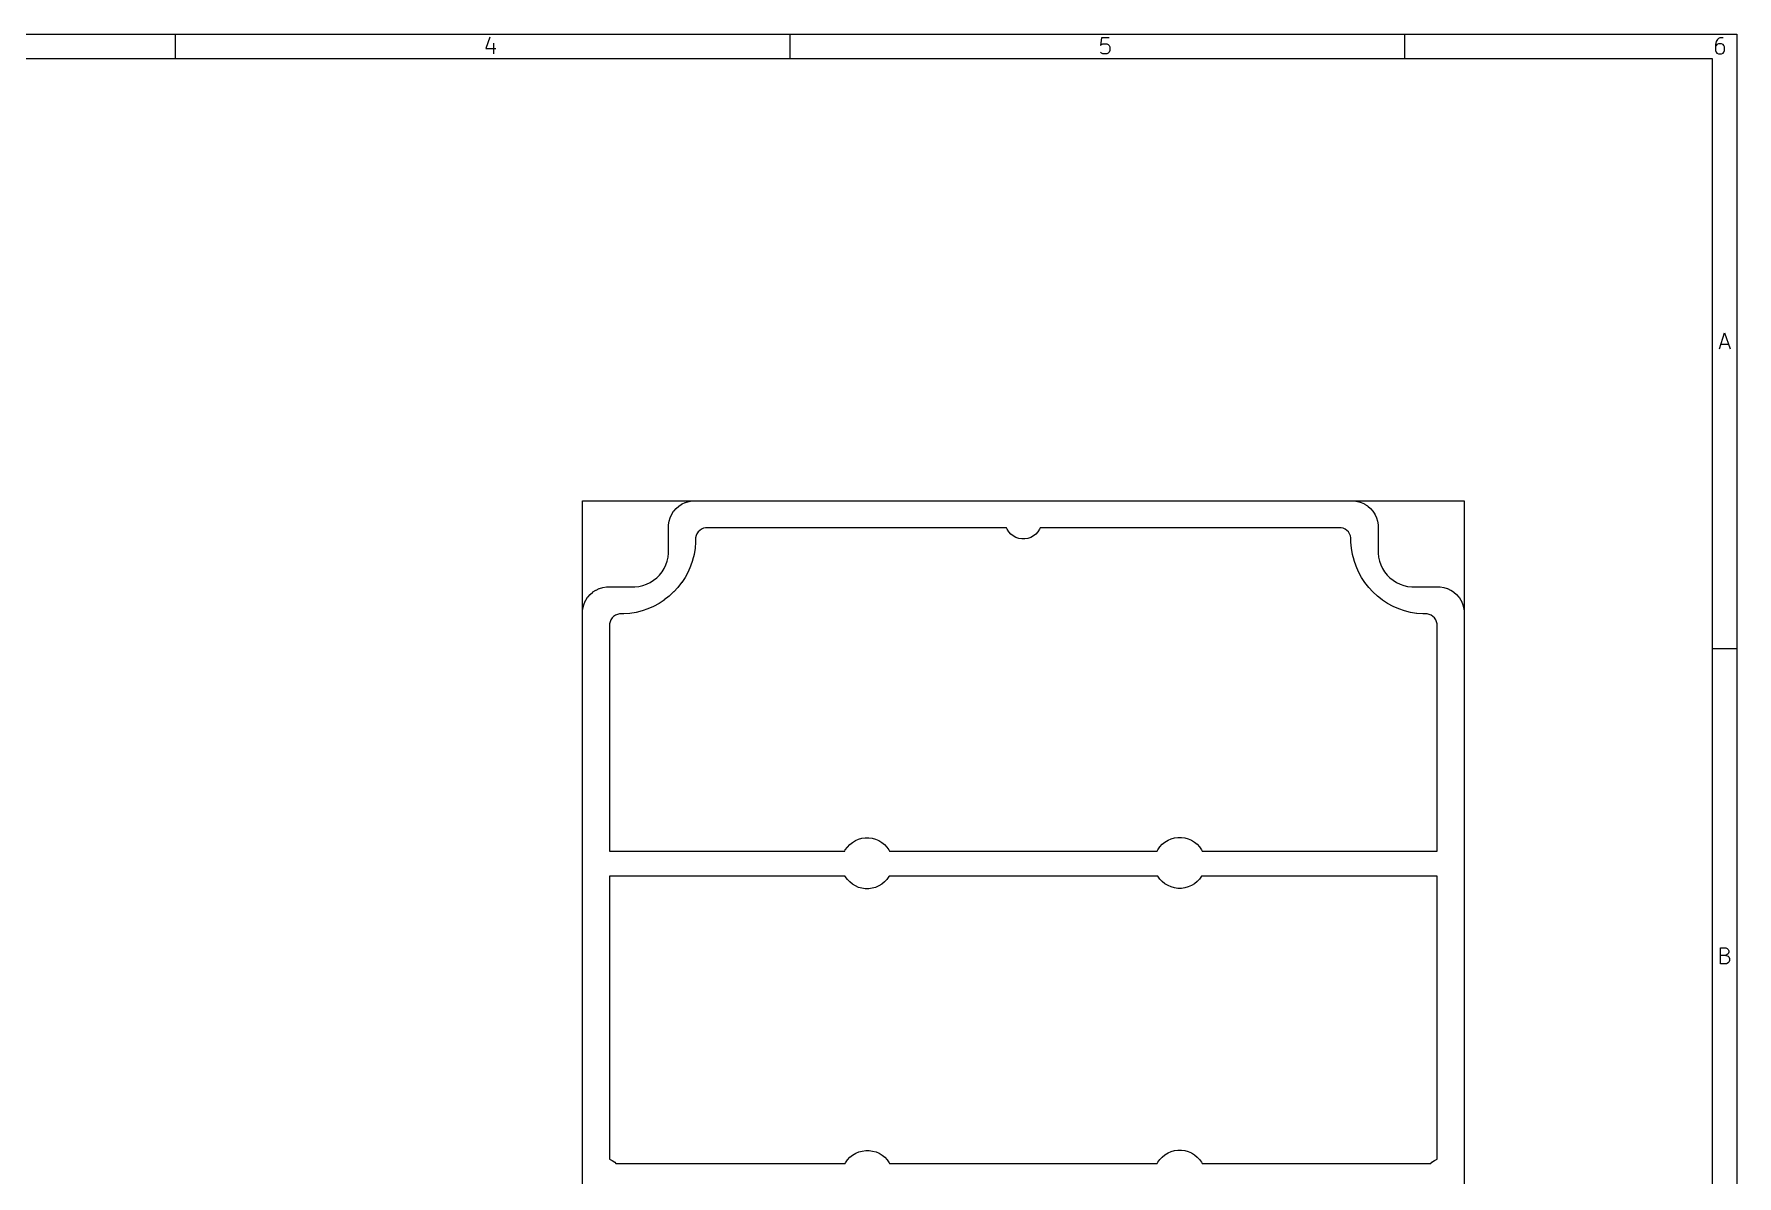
# Model space of a CAD drawing. Extents: x 10 to 287, y -200 to -10.
# Drawn here: x 148.5 to 287, y -102.9 to -10 of the extents above; entities that cross this region are included whole.
import ezdxf

# ---------------------------------------------------------------- set-up
doc = ezdxf.new("R2010")
doc.units = 0
doc.layers.get('0').update_dxf_attribs({"linetype": 'CONTINUOUS'})
doc.layers.add('BLACK', color=7, linetype='CONTINUOUS')

msp = doc.modelspace()

# ---------------------------------------------------------------- linework, layer by layer
at = {"linetype": 'Continuous'}
msp.add_lwpolyline([(193.11, -47.96), (264.81, -47.96), (264.81, -157.76), (193.11, -157.76)], close=True, dxfattribs=at)
at = {"layer": 'BLACK', "linetype": 'Continuous'}
for p, q in [((10, -10), (287, -10)), ((160, -12), (160, -10)), ((185.56, -10.24), (185.25, -11.17)), ((185.87, -10.73), (185.87, -11.6)), ((210, -12), (210, -10)), ((235.31, -10.3), (235.25, -10.92)), ((235.25, -10.92), (235.31, -10.86)), ((235.93, -10.3), (235.31, -10.3)), ((235.31, -10.86), (235.43, -10.8)), ((235.43, -10.8), (235.74, -10.8)), ((235.74, -10.8), (235.87, -10.86)), ((235.87, -10.86), (235.93, -10.92)), ((235.93, -10.92), (235.99, -11.04)), ((235.99, -11.04), (235.99, -11.35)), ((260, -12), (260, -10)), ((285.31, -10.61), (285.25, -10.86)), ((285.25, -10.86), (285.25, -11.35)), ((285.31, -10.92), (285.25, -11.04)), ((285.43, -10.43), (285.31, -10.61)), ((285.37, -10.86), (285.31, -10.92)), ((285.5, -10.8), (285.37, -10.86)), ((285.5, -10.36), (285.43, -10.43)), ((285.62, -10.3), (285.5, -10.36)), ((285.74, -10.8), (285.5, -10.8)), ((285.87, -10.3), (285.62, -10.3)), ((285.87, -10.86), (285.74, -10.8)), ((285.93, -10.92), (285.87, -10.86)), ((285.99, -11.04), (285.93, -10.92)), ((285.99, -11.35), (285.99, -11.04)), ((287, -10), (287, -200.01)), ((12, -12), (285, -12)), ((185.25, -11.17), (186.05, -11.17)), ((235.31, -11.54), (235.25, -11.48)), ((235.43, -11.6), (235.31, -11.54)), ((235.74, -11.6), (235.43, -11.6)), ((235.87, -11.54), (235.74, -11.6)), ((235.93, -11.48), (235.87, -11.54)), ((235.99, -11.35), (235.93, -11.48)), ((285, -12), (285, -198.01)), ((285.25, -11.35), (285.31, -11.48)), ((285.31, -11.48), (285.37, -11.54)), ((285.37, -11.54), (285.5, -11.6)), ((285.5, -11.6), (285.74, -11.6)), ((285.74, -11.6), (285.87, -11.54)), ((285.87, -11.54), (285.93, -11.48)), ((285.93, -11.48), (285.99, -11.35)), ((285.57, -35.6), (286, -34.3)), ((286, -34.3), (286.44, -35.6)), ((285.69, -35.23), (286.31, -35.23)), ((200.73, -48.57), (200.94, -48.38)), ((200.94, -48.38), (200.95, -48.38)), ((200.95, -48.38), (200.96, -48.37)), ((200.96, -48.37), (201.2, -48.22)), ((201.2, -48.22), (201.2, -48.21)), ((201.2, -48.21), (201.21, -48.21)), ((201.21, -48.21), (201.47, -48.09)), ((201.47, -48.09), (201.48, -48.09)), ((201.48, -48.08), (201.76, -48)), ((201.48, -48.09), (201.48, -48.08)), ((201.76, -48), (201.76, -48)), ((201.76, -48), (201.77, -48)), ((201.77, -48), (202.03, -47.96)), ((202.03, -47.96), (202.04, -47.96)), ((202.04, -47.96), (202.04, -47.96)), ((202.04, -47.96), (202.05, -47.96)), ((202.05, -47.96), (202.05, -47.96)), ((202.05, -47.96), (202.07, -47.96)), ((202.07, -47.96), (255.71, -47.96)), ((255.71, -47.96), (255.71, -47.96)), ((255.71, -47.96), (255.71, -47.96)), ((255.71, -47.96), (255.85, -47.96)), ((255.85, -47.96), (255.86, -47.96)), ((255.86, -47.96), (255.87, -47.96)), ((255.87, -47.96), (256.15, -48)), ((256.15, -48), (256.16, -48)), ((256.16, -48), (256.16, -48)), ((256.16, -48), (256.44, -48.08)), ((256.44, -48.08), (256.44, -48.09)), ((256.44, -48.09), (256.45, -48.09)), ((256.45, -48.09), (256.71, -48.21)), ((256.71, -48.21), (256.72, -48.21)), ((256.72, -48.21), (256.72, -48.22)), ((256.72, -48.22), (256.96, -48.37)), ((256.96, -48.37), (256.97, -48.38)), ((256.97, -48.38), (256.98, -48.38)), ((256.98, -48.38), (257.19, -48.57)), ((200.11, -49.9), (200.15, -49.62)), ((200.15, -49.62), (200.16, -49.61)), ((200.16, -49.6), (200.24, -49.33)), ((200.16, -49.61), (200.16, -49.6)), ((200.24, -49.32), (200.36, -49.06)), ((200.24, -49.33), (200.24, -49.32)), ((200.24, -49.32), (200.24, -49.32)), ((200.36, -49.06), (200.37, -49.05)), ((200.37, -49.04), (200.52, -48.8)), ((200.37, -49.05), (200.37, -49.04)), ((200.52, -48.8), (200.53, -48.8)), ((200.53, -48.79), (200.72, -48.58)), ((200.53, -48.8), (200.53, -48.79)), ((200.72, -48.58), (200.72, -48.57)), ((200.72, -48.57), (200.73, -48.57)), ((257.19, -48.57), (257.19, -48.57)), ((257.19, -48.57), (257.2, -48.58)), ((257.2, -48.58), (257.39, -48.79)), ((257.39, -48.79), (257.39, -48.8)), ((257.39, -48.8), (257.4, -48.8)), ((257.4, -48.8), (257.55, -49.04)), ((257.55, -49.04), (257.55, -49.05)), ((257.55, -49.05), (257.56, -49.06)), ((257.56, -49.06), (257.68, -49.32)), ((257.68, -49.32), (257.68, -49.32)), ((257.68, -49.32), (257.68, -49.33)), ((257.68, -49.33), (257.76, -49.6)), ((257.76, -49.6), (257.76, -49.61)), ((257.76, -49.61), (257.77, -49.62)), ((257.77, -49.62), (257.81, -49.9)), ((200.11, -49.91), (200.11, -49.9)), ((200.11, -50.06), (200.11, -49.91)), ((200.11, -49.91), (200.11, -49.91)), ((200.11, -52.06), (200.11, -50.06)), ((200.11, -50.06), (200.11, -50.06)), ((200.11, -50.06), (200.11, -50.06)), ((202.35, -50.79), (202.31, -50.97)), ((202.31, -50.97), (202.31, -51.06)), ((202.31, -51.06), (202.31, -51.31)), ((202.41, -50.63), (202.35, -50.79)), ((202.51, -50.48), (202.41, -50.63)), ((202.64, -50.36), (202.51, -50.48)), ((202.78, -50.26), (202.64, -50.36)), ((202.95, -50.19), (202.78, -50.26)), ((203.12, -50.16), (202.95, -50.19)), ((203.21, -50.16), (203.12, -50.16)), ((227.59, -50.16), (203.21, -50.16)), ((227.64, -50.27), (227.59, -50.16)), ((227.78, -50.48), (227.64, -50.27)), ((227.94, -50.66), (227.78, -50.48)), ((228.14, -50.81), (227.94, -50.66)), ((228.36, -50.93), (228.14, -50.81)), ((228.59, -51.01), (228.36, -50.93)), ((228.84, -51.05), (228.59, -51.01)), ((229.08, -51.05), (228.84, -51.05)), ((229.33, -51.01), (229.08, -51.05)), ((229.56, -50.93), (229.33, -51.01)), ((229.78, -50.81), (229.56, -50.93)), ((229.98, -50.66), (229.78, -50.81)), ((230.14, -50.48), (229.98, -50.66)), ((230.28, -50.27), (230.14, -50.48)), ((230.33, -50.16), (230.28, -50.27)), ((254.71, -50.16), (230.33, -50.16)), ((254.8, -50.16), (254.71, -50.16)), ((254.97, -50.19), (254.8, -50.16)), ((255.13, -50.26), (254.97, -50.19)), ((255.28, -50.36), (255.13, -50.26)), ((255.41, -50.48), (255.28, -50.36)), ((255.5, -50.63), (255.41, -50.48)), ((255.57, -50.8), (255.5, -50.63)), ((255.61, -50.97), (255.57, -50.8)), ((255.61, -51.06), (255.61, -50.97)), ((255.61, -51.31), (255.61, -51.06)), ((257.81, -49.9), (257.8, -49.91)), ((257.8, -49.91), (257.81, -49.91)), ((257.81, -49.91), (257.81, -50.06)), ((257.81, -50.06), (257.81, -50.06)), ((257.81, -50.06), (257.81, -50.06)), ((257.81, -50.06), (257.81, -52.06)), ((200, -52.86), (200.07, -52.54)), ((200.07, -52.54), (200.11, -52.22)), ((200.11, -52.22), (200.11, -52.06)), ((202.18, -52.31), (202.06, -52.79)), ((202.26, -51.82), (202.18, -52.31)), ((202.18, -52.31), (202.18, -52.31)), ((202.18, -52.31), (202.18, -52.31)), ((202.27, -51.81), (202.26, -51.81)), ((202.26, -51.81), (202.26, -51.82)), ((202.31, -51.31), (202.27, -51.81)), ((202.31, -51.31), (202.31, -51.31)), ((202.31, -51.31), (202.31, -51.31)), ((255.65, -51.81), (255.61, -51.31)), ((255.61, -51.31), (255.61, -51.31)), ((255.61, -51.31), (255.61, -51.31)), ((255.65, -51.82), (255.65, -51.81)), ((255.65, -51.81), (255.65, -51.81)), ((255.74, -52.31), (255.65, -51.82)), ((255.86, -52.79), (255.74, -52.31)), ((255.74, -52.31), (255.74, -52.31)), ((255.74, -52.31), (255.74, -52.31)), ((257.81, -52.06), (257.81, -52.22)), ((257.81, -52.22), (257.85, -52.54)), ((257.85, -52.54), (257.92, -52.86)), ((199.14, -54.22), (199.37, -53.99)), ((199.37, -53.99), (199.58, -53.74)), ((199.58, -53.74), (199.75, -53.46)), ((199.75, -53.46), (199.89, -53.17)), ((199.89, -53.17), (200, -52.86)), ((201.69, -53.74), (201.45, -54.18)), ((201.89, -53.28), (201.69, -53.73)), ((201.69, -53.73), (201.69, -53.74)), ((201.69, -53.74), (201.69, -53.74)), ((201.9, -53.27), (201.89, -53.27)), ((201.89, -53.27), (201.89, -53.28)), ((202.06, -52.8), (201.9, -53.27)), ((202.06, -52.79), (202.06, -52.8)), ((202.06, -52.8), (202.06, -52.8)), ((255.86, -52.8), (255.86, -52.79)), ((256.02, -53.27), (255.86, -52.8)), ((255.86, -52.8), (255.86, -52.8)), ((256.03, -53.27), (256.02, -53.27)), ((256.03, -53.28), (256.03, -53.27)), ((256.23, -53.73), (256.03, -53.28)), ((256.23, -53.74), (256.23, -53.73)), ((256.46, -54.18), (256.23, -53.74)), ((256.23, -53.74), (256.23, -53.74)), ((257.92, -52.86), (258.03, -53.17)), ((258.03, -53.17), (258.17, -53.46)), ((258.17, -53.46), (258.34, -53.74)), ((258.34, -53.74), (258.55, -53.99)), ((258.55, -53.99), (258.78, -54.22)), ((193.73, -55.57), (193.94, -55.38)), ((193.94, -55.38), (193.95, -55.38)), ((193.95, -55.38), (193.96, -55.37)), ((193.96, -55.37), (194.2, -55.22)), ((194.2, -55.22), (194.2, -55.21)), ((194.2, -55.21), (194.21, -55.21)), ((194.21, -55.21), (194.47, -55.09)), ((194.47, -55.09), (194.48, -55.09)), ((194.48, -55.08), (194.76, -55)), ((194.48, -55.09), (194.48, -55.08)), ((194.76, -55), (194.76, -55)), ((194.76, -55), (194.77, -55)), ((194.77, -55), (195.05, -54.96)), ((195.05, -54.96), (195.06, -54.96)), ((195.06, -54.96), (195.06, -54.96)), ((195.06, -54.96), (195.21, -54.96)), ((195.21, -54.96), (195.21, -54.96)), ((195.21, -54.96), (195.21, -54.96)), ((195.21, -54.96), (197.21, -54.96)), ((197.21, -54.96), (197.37, -54.95)), ((197.37, -54.95), (197.7, -54.92)), ((197.7, -54.92), (198.01, -54.85)), ((198.01, -54.85), (198.32, -54.74)), ((198.32, -54.74), (198.61, -54.6)), ((198.61, -54.6), (198.89, -54.42)), ((198.89, -54.42), (199.14, -54.22)), ((200.52, -55.37), (200.16, -55.71)), ((200.53, -55.37), (200.52, -55.37)), ((200.52, -55.37), (200.52, -55.37)), ((200.86, -55), (200.53, -55.37)), ((200.87, -55), (200.86, -55)), ((201.17, -54.61), (200.87, -55)), ((200.87, -55), (200.87, -55)), ((201.18, -54.6), (201.17, -54.61)), ((201.45, -54.18), (201.18, -54.6)), ((201.18, -54.6), (201.18, -54.6)), ((201.45, -54.18), (201.45, -54.18)), ((201.45, -54.18), (201.45, -54.18)), ((256.47, -54.18), (256.46, -54.18)), ((256.74, -54.6), (256.47, -54.18)), ((256.47, -54.18), (256.47, -54.18)), ((256.75, -54.61), (256.74, -54.6)), ((256.74, -54.6), (256.74, -54.6)), ((257.05, -55), (256.75, -54.61)), ((257.06, -55), (257.05, -55)), ((257.05, -55), (257.05, -55)), ((257.39, -55.37), (257.06, -55)), ((257.4, -55.37), (257.39, -55.37)), ((257.76, -55.71), (257.4, -55.37)), ((257.4, -55.37), (257.4, -55.37)), ((258.78, -54.22), (259.03, -54.42)), ((259.03, -54.42), (259.31, -54.6)), ((259.31, -54.6), (259.6, -54.74)), ((259.6, -54.74), (259.91, -54.85)), ((259.91, -54.85), (260.22, -54.92)), ((260.22, -54.92), (260.55, -54.95)), ((260.55, -54.95), (260.71, -54.96)), ((260.71, -54.96), (262.71, -54.96)), ((262.71, -54.96), (262.71, -54.96)), ((262.71, -54.96), (262.71, -54.96)), ((262.71, -54.96), (262.85, -54.96)), ((262.85, -54.96), (262.86, -54.96)), ((262.86, -54.96), (262.87, -54.96)), ((262.87, -54.96), (263.15, -55)), ((263.15, -55), (263.16, -55)), ((263.16, -55), (263.16, -55)), ((263.16, -55), (263.44, -55.08)), ((263.44, -55.08), (263.44, -55.09)), ((263.44, -55.09), (263.45, -55.09)), ((263.45, -55.09), (263.71, -55.21)), ((263.71, -55.21), (263.72, -55.21)), ((263.72, -55.21), (263.72, -55.22)), ((263.72, -55.22), (263.96, -55.37)), ((263.96, -55.37), (263.97, -55.38)), ((263.97, -55.38), (263.98, -55.38)), ((263.98, -55.38), (264.19, -55.57)), ((193.12, -56.88), (193.15, -56.62)), ((193.15, -56.62), (193.16, -56.61)), ((193.16, -56.6), (193.24, -56.33)), ((193.16, -56.61), (193.16, -56.6)), ((193.24, -56.32), (193.36, -56.06)), ((193.24, -56.33), (193.24, -56.32)), ((193.24, -56.32), (193.24, -56.32)), ((193.36, -56.06), (193.37, -56.05)), ((193.37, -56.04), (193.52, -55.8)), ((193.37, -56.05), (193.37, -56.04)), ((193.52, -55.8), (193.53, -55.8)), ((193.53, -55.79), (193.72, -55.58)), ((193.53, -55.8), (193.53, -55.79)), ((193.72, -55.58), (193.72, -55.57)), ((193.72, -55.57), (193.73, -55.57)), ((198.42, -56.74), (197.95, -56.9)), ((198.43, -56.74), (198.42, -56.74)), ((198.89, -56.54), (198.43, -56.74)), ((198.43, -56.74), (198.43, -56.74)), ((199.33, -56.3), (198.89, -56.54)), ((198.89, -56.54), (198.89, -56.54)), ((198.89, -56.54), (198.89, -56.54)), ((199.34, -56.3), (199.33, -56.3)), ((199.33, -56.3), (199.33, -56.3)), ((199.75, -56.03), (199.34, -56.3)), ((199.76, -56.02), (199.75, -56.02)), ((199.75, -56.02), (199.75, -56.03)), ((200.15, -55.72), (199.76, -56.02)), ((200.16, -55.71), (200.15, -55.71)), ((200.15, -55.71), (200.15, -55.72)), ((257.77, -55.71), (257.76, -55.71)), ((257.77, -55.72), (257.77, -55.71)), ((258.16, -56.02), (257.77, -55.72)), ((258.17, -56.03), (258.16, -56.02)), ((258.16, -56.02), (258.16, -56.02)), ((258.58, -56.3), (258.17, -56.03)), ((258.59, -56.3), (258.58, -56.3)), ((259.03, -56.54), (258.59, -56.3)), ((258.59, -56.3), (258.59, -56.3)), ((259.49, -56.74), (259.03, -56.54)), ((259.03, -56.54), (259.03, -56.54)), ((259.03, -56.54), (259.03, -56.54)), ((259.5, -56.74), (259.49, -56.74)), ((259.49, -56.74), (259.49, -56.74)), ((259.96, -56.9), (259.5, -56.74)), ((264.19, -55.57), (264.19, -55.57)), ((264.19, -55.57), (264.2, -55.58)), ((264.2, -55.58), (264.39, -55.79)), ((264.39, -55.79), (264.39, -55.8)), ((264.39, -55.8), (264.4, -55.8)), ((264.4, -55.8), (264.55, -56.04)), ((264.55, -56.04), (264.55, -56.05)), ((264.55, -56.05), (264.56, -56.06)), ((264.56, -56.06), (264.68, -56.32)), ((264.68, -56.32), (264.68, -56.32)), ((264.68, -56.32), (264.68, -56.33)), ((264.68, -56.33), (264.76, -56.6)), ((264.76, -56.6), (264.76, -56.61)), ((264.76, -56.61), (264.77, -56.62)), ((264.77, -56.62), (264.81, -56.9)), ((193.11, -56.89), (193.11, -56.88)), ((193.11, -56.88), (193.12, -56.88)), ((193.11, -56.9), (193.11, -56.89)), ((193.11, -56.91), (193.11, -56.9)), ((193.11, -56.9), (193.11, -56.9)), ((193.11, -148.66), (193.11, -56.91)), ((195.35, -57.79), (195.31, -57.97)), ((195.31, -57.97), (195.31, -58.06)), ((195.31, -58.06), (195.31, -76.44)), ((195.41, -57.63), (195.35, -57.79)), ((195.51, -57.48), (195.41, -57.63)), ((195.64, -57.36), (195.51, -57.48)), ((195.78, -57.26), (195.64, -57.36)), ((195.95, -57.19), (195.78, -57.26)), ((196.12, -57.16), (195.95, -57.19)), ((196.21, -57.16), (196.12, -57.16)), ((196.46, -57.15), (196.21, -57.16)), ((196.47, -57.15), (196.46, -57.15)), ((196.46, -57.15), (196.46, -57.15)), ((196.96, -57.11), (196.47, -57.15)), ((196.97, -57.11), (196.96, -57.11)), ((196.96, -57.11), (196.96, -57.11)), ((197.46, -57.03), (196.97, -57.11)), ((197.47, -57.03), (197.46, -57.03)), ((197.46, -57.03), (197.46, -57.03)), ((197.95, -56.91), (197.47, -57.03)), ((197.95, -56.9), (197.95, -56.9)), ((197.95, -56.9), (197.95, -56.91)), ((259.97, -56.9), (259.96, -56.9)), ((259.97, -56.91), (259.97, -56.9)), ((260.45, -57.03), (259.97, -56.91)), ((260.46, -57.03), (260.45, -57.03)), ((260.95, -57.11), (260.46, -57.03)), ((260.46, -57.03), (260.46, -57.03)), ((260.96, -57.11), (260.95, -57.11)), ((260.95, -57.11), (260.95, -57.11)), ((261.45, -57.15), (260.96, -57.11)), ((261.46, -57.15), (261.45, -57.15)), ((261.71, -57.16), (261.46, -57.15)), ((261.46, -57.15), (261.46, -57.15)), ((261.8, -57.16), (261.71, -57.16)), ((261.97, -57.19), (261.8, -57.16)), ((262.13, -57.26), (261.97, -57.19)), ((262.28, -57.36), (262.13, -57.26)), ((262.41, -57.48), (262.28, -57.36)), ((262.5, -57.63), (262.41, -57.48)), ((262.57, -57.8), (262.5, -57.63)), ((262.61, -57.97), (262.57, -57.8)), ((262.61, -58.06), (262.61, -57.97)), ((262.61, -76.44), (262.61, -58.06)), ((264.81, -56.9), (264.8, -56.91)), ((264.8, -56.91), (264.81, -56.91)), ((264.81, -56.91), (264.81, -56.96)), ((264.81, -56.96), (264.81, -56.96)), ((264.81, -56.96), (264.81, -58.06)), ((264.81, -58.06), (264.81, -103.9)), ((287, -60), (285, -60)), ((214.48, -76.35), (214.65, -76.12)), ((214.65, -76.12), (214.84, -75.91)), ((214.84, -75.91), (215.06, -75.74)), ((215.06, -75.74), (215.3, -75.59)), ((215.3, -75.59), (215.56, -75.48)), ((215.56, -75.48), (215.83, -75.4)), ((215.83, -75.4), (216.11, -75.36)), ((216.11, -75.36), (216.4, -75.36)), ((216.4, -75.36), (216.68, -75.4)), ((216.68, -75.4), (216.95, -75.48)), ((216.95, -75.48), (217.21, -75.59)), ((217.21, -75.59), (217.45, -75.74)), ((217.45, -75.74), (217.67, -75.91)), ((217.67, -75.91), (217.86, -76.12)), ((217.86, -76.12), (218.03, -76.35)), ((239.91, -76.33), (240.07, -76.1)), ((240.07, -76.1), (240.26, -75.89)), ((240.26, -75.89), (240.48, -75.71)), ((240.48, -75.71), (240.73, -75.56)), ((240.73, -75.56), (240.99, -75.45)), ((240.99, -75.45), (241.26, -75.37)), ((241.26, -75.37), (241.54, -75.34)), ((241.54, -75.34), (241.82, -75.34)), ((241.82, -75.34), (242.1, -75.37)), ((242.1, -75.37), (242.38, -75.45)), ((242.38, -75.45), (242.64, -75.56)), ((242.64, -75.56), (242.88, -75.71)), ((242.88, -75.71), (243.1, -75.89)), ((243.1, -75.89), (243.29, -76.1)), ((243.29, -76.1), (243.45, -76.33)), ((195.31, -76.44), (214.44, -76.44)), ((214.44, -76.44), (214.48, -76.35)), ((218.03, -76.35), (218.07, -76.44)), ((218.07, -76.44), (239.85, -76.44)), ((239.85, -76.44), (239.91, -76.33)), ((243.45, -76.33), (243.51, -76.44)), ((243.51, -76.44), (262.61, -76.44)), ((214.46, -78.47), (195.31, -78.47)), ((195.31, -78.47), (195.31, -101.48)), ((214.48, -78.51), (214.46, -78.47)), ((214.65, -78.74), (214.48, -78.51)), ((214.84, -78.95), (214.65, -78.74)), ((217.86, -78.74), (217.67, -78.95)), ((218.03, -78.51), (217.86, -78.74)), ((218.05, -78.47), (218.03, -78.51)), ((239.9, -78.47), (218.05, -78.47)), ((239.91, -78.48), (239.9, -78.47)), ((240.07, -78.72), (239.91, -78.48)), ((240.26, -78.92), (240.07, -78.72)), ((240.48, -79.1), (240.26, -78.92)), ((243.1, -78.92), (242.88, -79.1)), ((243.29, -78.72), (243.1, -78.92)), ((243.45, -78.48), (243.29, -78.72)), ((243.46, -78.47), (243.45, -78.48)), ((262.61, -78.47), (243.46, -78.47)), ((262.61, -101.48), (262.61, -78.47)), ((215.06, -79.13), (214.84, -78.95)), ((215.3, -79.27), (215.06, -79.13)), ((215.56, -79.39), (215.3, -79.27)), ((215.83, -79.46), (215.56, -79.39)), ((216.11, -79.5), (215.83, -79.46)), ((216.4, -79.5), (216.11, -79.5)), ((216.68, -79.46), (216.4, -79.5)), ((216.95, -79.39), (216.68, -79.46)), ((217.21, -79.27), (216.95, -79.39)), ((217.45, -79.13), (217.21, -79.27)), ((217.67, -78.95), (217.45, -79.13)), ((240.73, -79.25), (240.48, -79.1)), ((240.99, -79.36), (240.73, -79.25)), ((241.26, -79.44), (240.99, -79.36)), ((241.54, -79.48), (241.26, -79.44)), ((241.82, -79.48), (241.54, -79.48)), ((242.1, -79.44), (241.82, -79.48)), ((242.38, -79.36), (242.1, -79.44)), ((242.64, -79.25), (242.38, -79.36)), ((242.88, -79.1), (242.64, -79.25)), ((285.66, -85.6), (285.66, -84.3)), ((285.66, -84.3), (286.1, -84.3)), ((286.1, -84.3), (286.22, -84.36)), ((286.22, -84.36), (286.28, -84.43)), ((286.28, -84.43), (286.34, -84.55)), ((286.1, -84.92), (285.66, -84.92)), ((286.16, -85.6), (285.66, -85.6)), ((286.22, -84.86), (286.1, -84.92)), ((286.1, -84.92), (286.28, -84.98)), ((286.28, -85.54), (286.16, -85.6)), ((286.28, -84.8), (286.22, -84.86)), ((286.34, -84.67), (286.28, -84.8)), ((286.28, -84.98), (286.34, -85.04)), ((286.34, -85.48), (286.28, -85.54)), ((286.34, -84.55), (286.34, -84.67)), ((286.34, -85.04), (286.4, -85.17)), ((286.4, -85.35), (286.34, -85.48)), ((286.4, -85.17), (286.4, -85.35)), ((215.08, -101.16), (215.33, -101.01)), ((215.33, -101.01), (215.59, -100.9)), ((215.59, -100.9), (215.86, -100.83)), ((215.86, -100.83), (216.14, -100.79)), ((216.14, -100.79), (216.42, -100.79)), ((216.42, -100.79), (216.7, -100.83)), ((216.7, -100.83), (216.98, -100.9)), ((216.98, -100.9), (217.24, -101.01)), ((217.24, -101.01), (217.48, -101.16)), ((240.48, -101.14), (240.73, -100.99)), ((240.73, -100.99), (240.99, -100.88)), ((240.99, -100.88), (241.26, -100.8)), ((241.26, -100.8), (241.54, -100.76)), ((241.54, -100.76), (241.82, -100.76)), ((241.82, -100.76), (242.1, -100.8)), ((242.1, -100.8), (242.38, -100.88)), ((242.38, -100.88), (242.64, -100.99)), ((242.64, -100.99), (242.88, -101.14)), ((195.31, -101.48), (195.31, -101.48)), ((195.31, -101.48), (195.53, -101.6)), ((195.53, -101.6), (195.73, -101.75)), ((195.73, -101.75), (195.81, -101.84)), ((195.81, -101.84), (214.47, -101.84)), ((214.47, -101.84), (214.51, -101.78)), ((214.51, -101.78), (214.67, -101.55)), ((214.67, -101.55), (214.86, -101.34)), ((214.86, -101.34), (215.08, -101.16)), ((217.48, -101.16), (217.7, -101.34)), ((217.7, -101.34), (217.89, -101.55)), ((217.89, -101.55), (218.05, -101.78)), ((218.05, -101.78), (218.09, -101.84)), ((218.09, -101.84), (239.86, -101.84)), ((239.86, -101.84), (239.91, -101.75)), ((239.91, -101.75), (240.07, -101.52)), ((240.07, -101.52), (240.26, -101.32)), ((240.26, -101.32), (240.48, -101.14)), ((242.88, -101.14), (243.1, -101.32)), ((243.1, -101.32), (243.29, -101.52)), ((243.29, -101.52), (243.45, -101.75)), ((243.45, -101.75), (243.5, -101.84)), ((243.5, -101.84), (262.11, -101.84)), ((262.11, -101.84), (262.19, -101.75)), ((262.19, -101.75), (262.39, -101.6)), ((262.39, -101.6), (262.61, -101.48)), ((262.61, -101.48), (262.61, -101.48))]:
    msp.add_line(p, q, dxfattribs=at)

doc.saveas('drawing.dxf')
